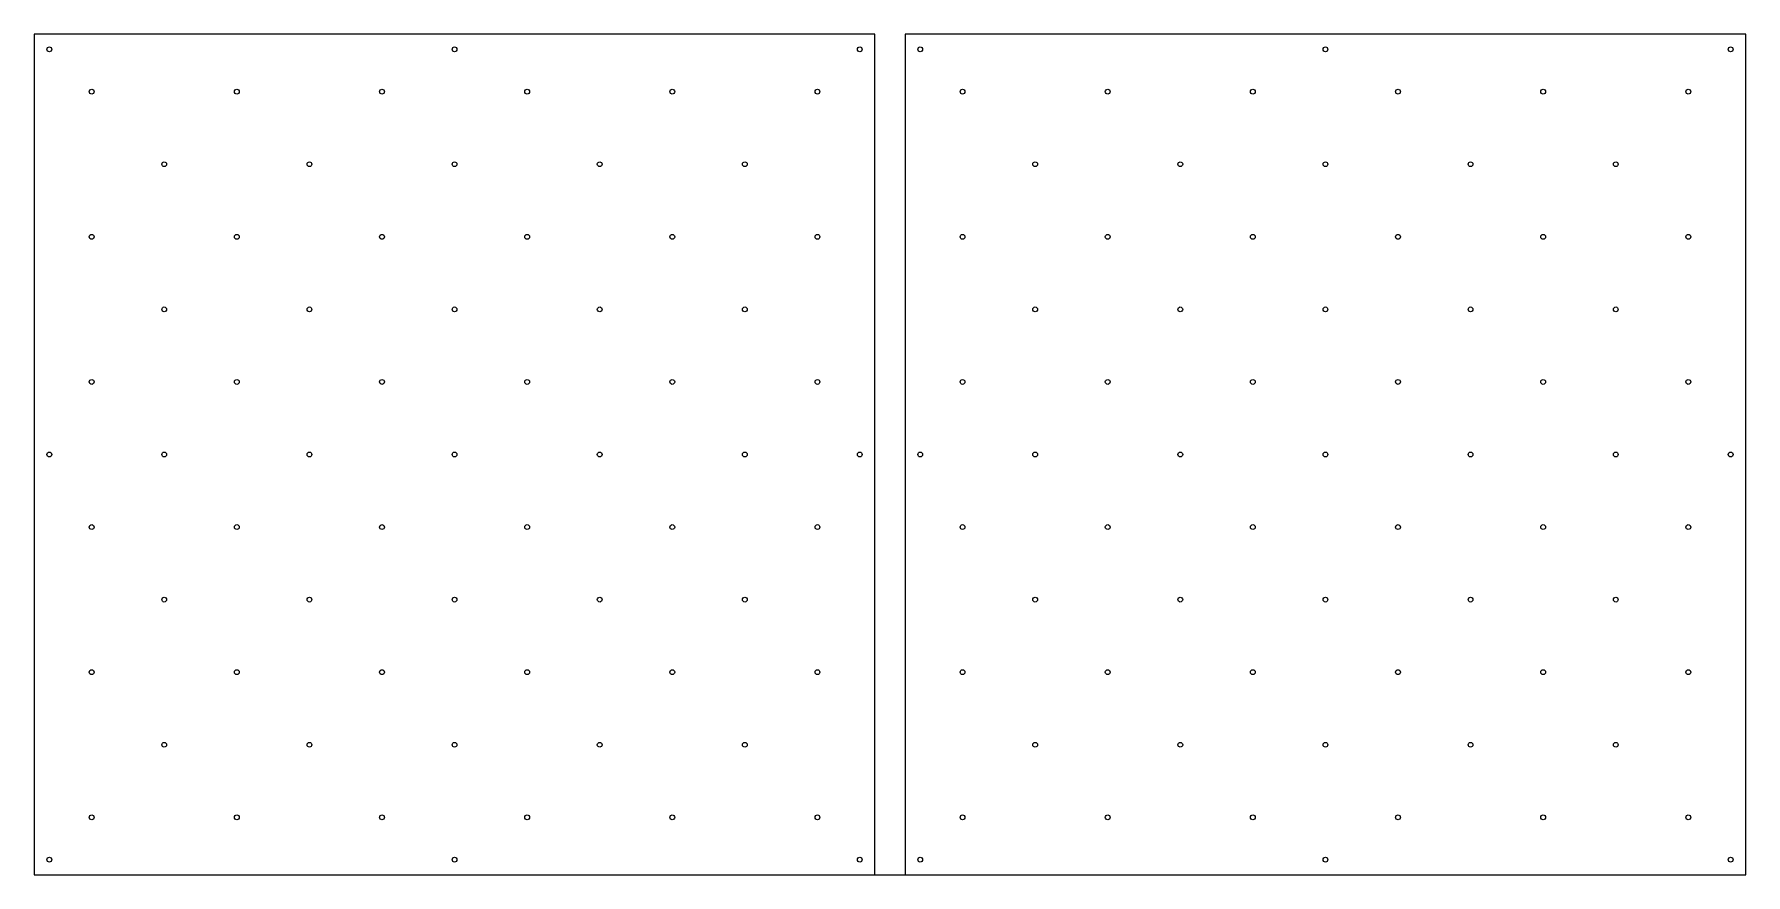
# Model space of a CAD drawing. Header units: millimetres. Extents: x 0 to 1132, y 0 to 556.
import ezdxf

# ---------------------------------------------------------------- set-up
doc = ezdxf.new("R2010")
doc.units = ezdxf.units.MM
doc.layers.get('0').update_dxf_attribs({"linetype": 'CONTINUOUS'})

msp = doc.modelspace()

# ---------------------------------------------------------------- linework, layer by layer
for p, q in [((0, 556), (0, 0)), ((576, 556), (576, 0)), ((0, 0), (1132, 0))]:
    msp.add_line(p, q)
for points in [[(0, 0), (556, 0), (556, 556), (0, 556)], [(1132, 0), (1132, 556), (576, 556), (576, 0)]]:
    msp.add_lwpolyline(points, close=True)
for centre in [(10, 546), (278, 546), (546, 546), (586, 546), (854, 546), (1122, 546), (38, 518), (134, 518), (230, 518), (326, 518), (422, 518), (518, 518), (614, 518), (710, 518), (806, 518), (902, 518), (998, 518), (1094, 518), (86, 470), (182, 470), (278, 470), (374, 470), (470, 470), (662, 470), (758, 470), (854, 470), (950, 470), (1046, 470), (38, 422), (134, 422), (230, 422), (326, 422), (422, 422), (518, 422), (614, 422), (710, 422), (806, 422), (902, 422), (998, 422), (1094, 422), (86, 374), (182, 374), (278, 374), (374, 374), (470, 374), (662, 374), (758, 374), (854, 374), (950, 374), (1046, 374), (38, 326), (134, 326), (230, 326), (326, 326), (422, 326), (518, 326), (614, 326), (710, 326), (806, 326), (902, 326), (998, 326), (1094, 326), (10, 278), (86, 278), (182, 278), (278, 278), (374, 278), (470, 278), (546, 278), (586, 278), (662, 278), (758, 278), (854, 278), (950, 278), (1046, 278), (1122, 278), (38, 230), (134, 230), (230, 230), (326, 230), (422, 230), (518, 230), (614, 230), (710, 230), (806, 230), (902, 230), (998, 230), (1094, 230), (86, 182), (182, 182), (278, 182), (374, 182), (470, 182), (662, 182), (758, 182), (854, 182), (950, 182), (1046, 182), (38, 134), (134, 134), (230, 134), (326, 134), (422, 134), (518, 134), (614, 134), (710, 134), (806, 134), (902, 134), (998, 134), (1094, 134), (86, 86), (182, 86), (278, 86), (374, 86), (470, 86), (662, 86), (758, 86), (854, 86), (950, 86), (1046, 86), (38, 38), (134, 38), (230, 38), (326, 38), (422, 38), (518, 38), (614, 38), (710, 38), (806, 38), (902, 38), (998, 38), (1094, 38), (10, 10), (278, 10), (546, 10), (586, 10), (854, 10), (1122, 10)]:
    msp.add_circle(centre, 1.59)

doc.saveas('drawing.dxf')
